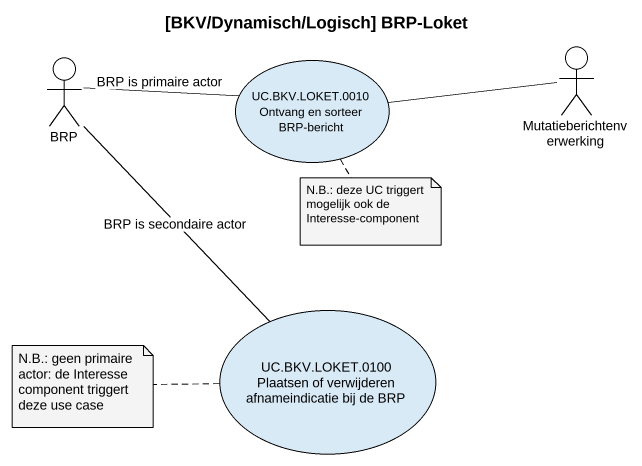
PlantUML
@startuml
title [BKV/Dynamisch/Logisch] BRP-Loket
actor BRP
usecase "UC.BKV.LOKET.0010 Ontvang en sorteer BRP-bericht" as UC_BKV_LOKET_0010_Ontvang
actor Mutatieberichtenverwerking
usecase "UC.BKV.LOKET.0100 Plaatsen of verwijderen afnameindicatie bij de BRP" as UC_BKV_LOKET_0100_Plaatsen
BRP -right- UC_BKV_LOKET_0010_Ontvang : BRP is primaire actor
UC_BKV_LOKET_0010_Ontvang -right- Mutatieberichtenverwerking
UC_BKV_LOKET_0100_Plaatsen -up- BRP : BRP is secondaire actor
note bottom of UC_BKV_LOKET_0010_Ontvang : N.B.: deze UC triggert mogelijk ook de Interesse-component
note left of UC_BKV_LOKET_0100_Plaatsen : N.B.: geen primaire actor: de Interesse component triggert deze use case
@enduml
